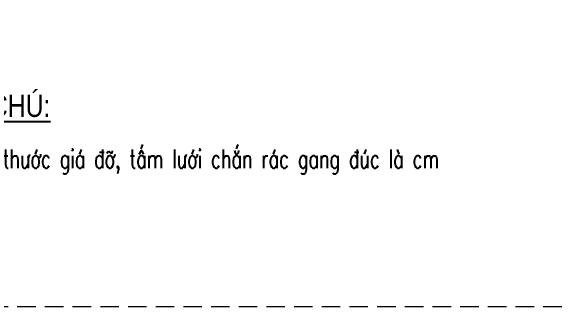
# Model space of a CAD drawing. Header units: inches. Extents: x -676 to 53517, y -20644 to 46516.
# Drawn here: x 40565 to 42060, y 16874 to 17677 of the extents above; entities that cross this region are included whole.
import ezdxf

# ---------------------------------------------------------------- set-up
doc = ezdxf.new("R2010")
doc.units = ezdxf.units.IN
doc.header["$MEASUREMENT"] = 0
doc.linetypes.add('HIDDEN', pattern=[0.375, 0.25, -0.125])
for name, color, linetype, lineweight in [('LC MANH DUT', 35, 'HIDDEN', 5), ('LC Text1', 3, 'Continuous', 20), ('LC Text2', 7, 'Continuous', 25)]:
    doc.layers.add(name, color=color, linetype=linetype, lineweight=lineweight)
doc.styles.add('LC 3', font='vnsimli.shx', dxfattribs={"width": 0.75})
doc.styles.add('T2', font='', dxfattribs={"width": 0.8})
doc.styles.get('T2').set_extended_font_data('.VnArialH')

msp = doc.modelspace()

# ---------------------------------------------------------------- linework, layer by layer
at = {"layer": 'LC MANH DUT', "ltscale": 200}
msp.add_lwpolyline([(38804.7, 19308.5), (42206.5, 19308.5), (42206.5, 16874), (38804.7, 16874)], close=True, dxfattribs=at)

# ---------------------------------------------------------------- texts
at = {"layer": 'LC Text1', "color": 3, "style": 'LC 3', "width": 0.7}
msp.add_text('- kÝch th\xadíc gi¸ ®ì, tÊm l\xadíi ch¾n r¸c gang ®óc lµ cm', height=50, dxfattribs=at).set_placement((40362.1, 17250.9))
at = {"layer": 'LC Text2', "style": 'T2', "width": 0.8}
msp.add_text('%%Ughi chó:', height=60, dxfattribs=at).set_placement((40369.5, 17389.7))

doc.saveas('drawing.dxf')
